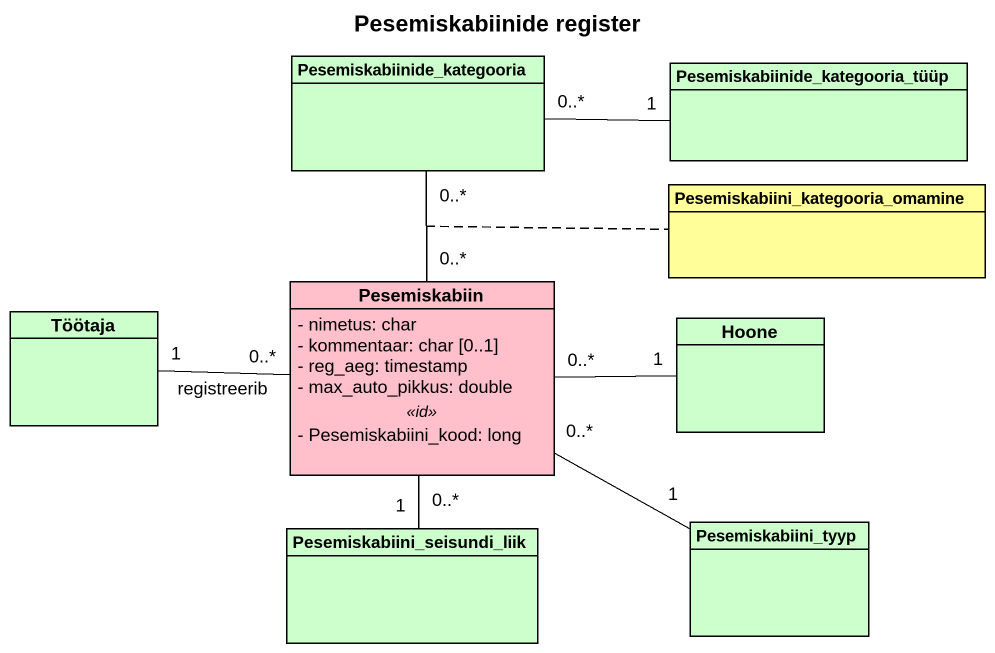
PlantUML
@startuml
title Pesemiskabiinide register
hide circle
hide empty members
skinparam classAttributeIconSize 0
class Pesemiskabiinide_kategooria #CCFFCC
class "Pesemiskabiinide_kategooria_tüüp" as Pesemiskabiinide_kategooria_2 #CCFFCC
class "Pesemiskabiini_kategooria_omamine" as Pesemiskabiini_kategooria #FFFE99
class Töötaja #CCFFCC
class Pesemiskabiin #FFC0CB {
  - nimetus: char
  - kommentaar: char [0..1]
  - reg_aeg: timestamp
  - max_auto_pikkus: double
  .. <<id>> ..
  - Pesemiskabiini_kood: long
}
class Hoone #CCFFCC
class Pesemiskabiini_seisundi_liik #CCFFCC
class Pesemiskabiini_tyyp #CCFFCC
Pesemiskabiinide_kategooria_2 "1" -left- "0..*" Pesemiskabiinide_kategooria
Töötaja "1" -right- "0..*" Pesemiskabiin : registreerib
Pesemiskabiin "0..*" -up- "0..*" Pesemiskabiinide_kategooria
(Pesemiskabiin, Pesemiskabiinide_kategooria) .. Pesemiskabiini_kategooria
Pesemiskabiin "0..*" -- "1" Pesemiskabiini_seisundi_liik
Hoone "1" -left- "0..*" Pesemiskabiin
Pesemiskabiini_tyyp "1" -left- "0..*" Pesemiskabiin
@enduml
